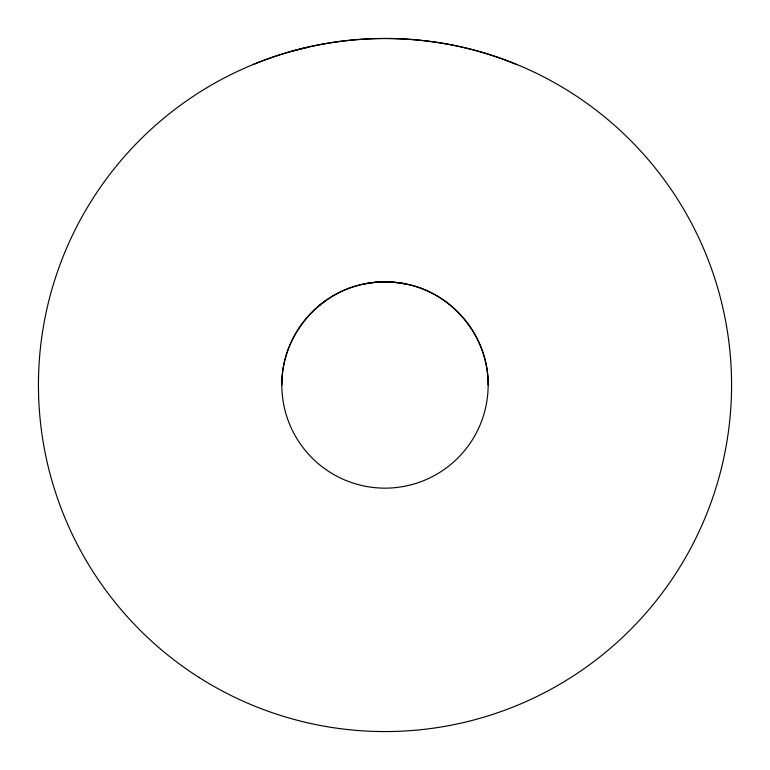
<?xml version="1.0" encoding="UTF-8"?>
<svg xmlns="http://www.w3.org/2000/svg" width="770" height="770" viewBox="0 0 770 770"><rect width="100%" height="100%" fill="white"/><g stroke="black" fill="none" stroke-linecap="round" stroke-linejoin="round"><path stroke-width="1.16" d="M281.858 385C281.002 336.865 318.231 291.859 365.673 283.687A103.777 103.45 90 0 1 385 281.858L397.926 282.667L405.655 283.976M319.252 305.526L325.065 301.089M252.974 64.622C336.452 29.963 433.625 29.741 517.026 64.747M291.647 51.272L307.394 47.374M488.142 385A103.141 103.141 0 0 0 333.429 295.67A103.141 103.141 0 0 0 333.429 474.33A103.141 103.141 0 0 0 488.142 385C488.998 336.865 451.769 291.859 404.327 283.687A103.777 103.45 -90 0 0 365.673 283.687M198.843 677.321A346.567 346.567 0 0 0 731.24 400.053A346.567 346.567 0 0 0 224.917 77.626A346.567 346.567 0 0 0 198.843 677.321"/></g></svg>
